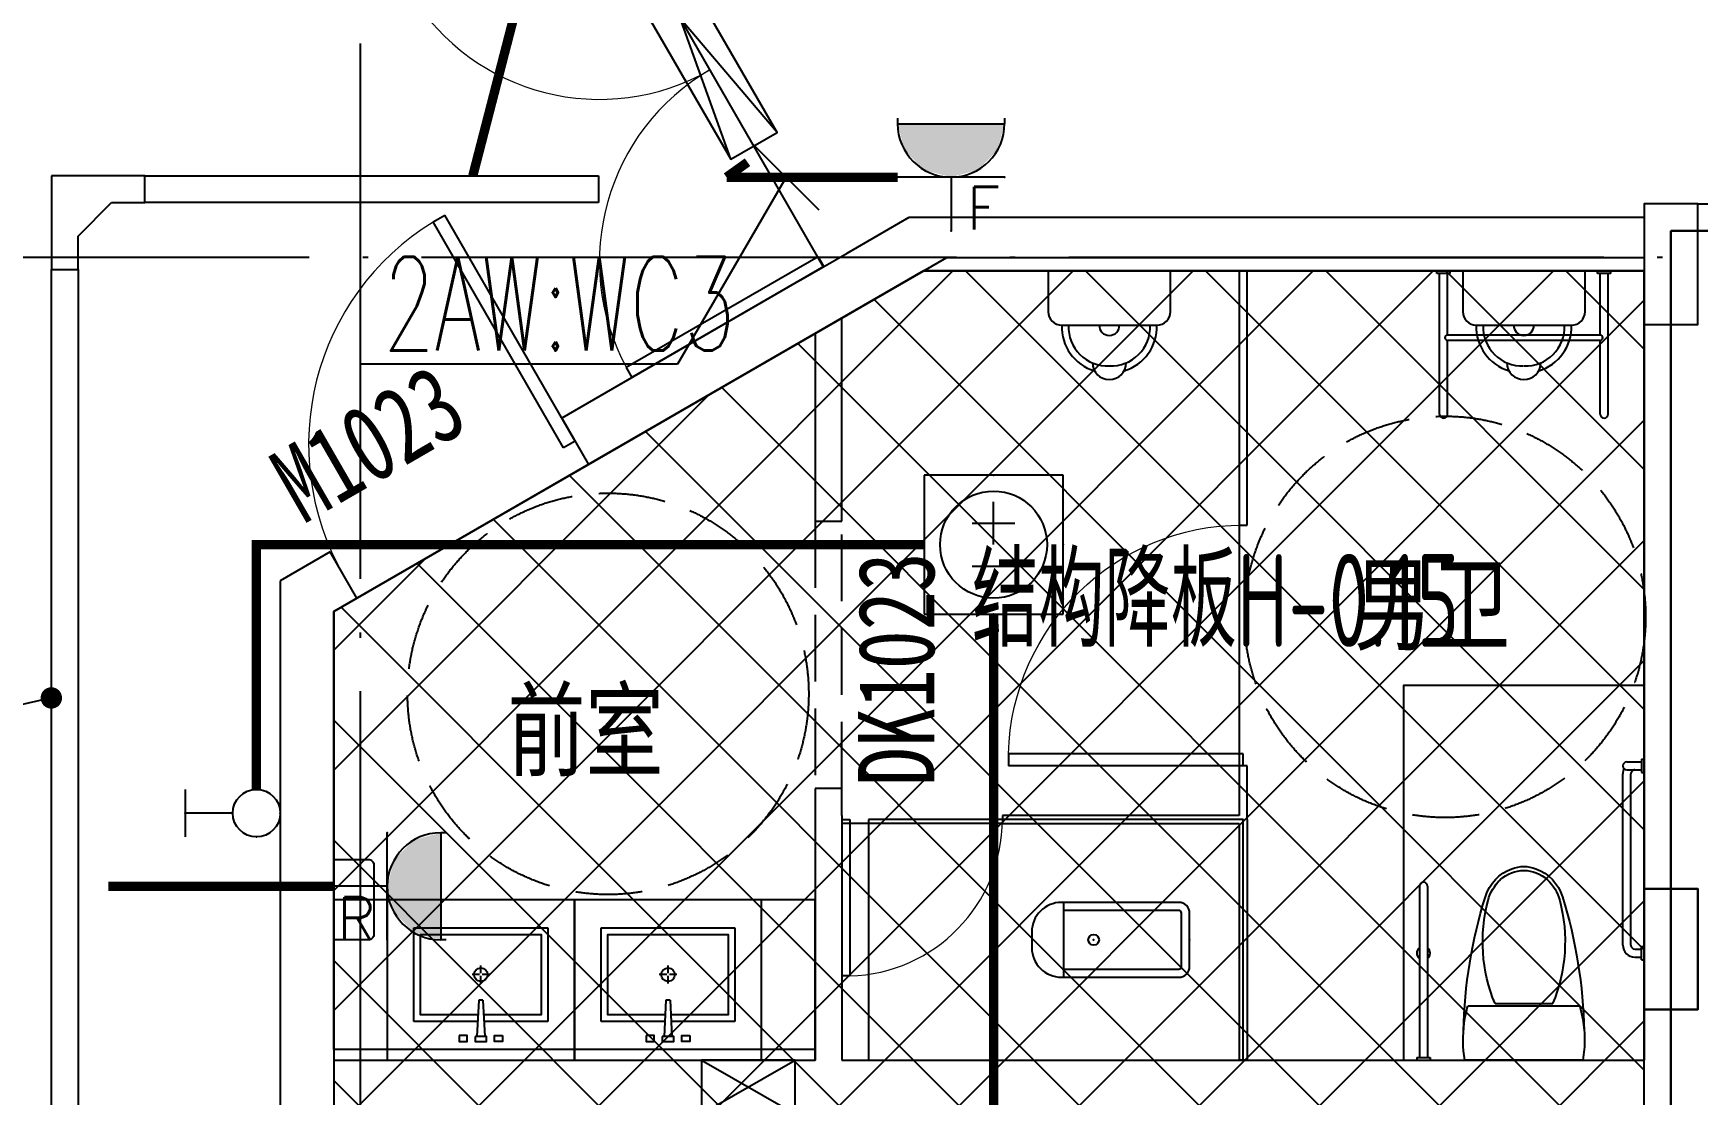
# Model space of a CAD drawing. Extents: x -228436 to 663611, y -207485 to 163917.
# Drawn here: x 47277 to 53500, y 77271 to 81238 of the extents above; entities that cross this region are included whole.
import ezdxf
from ezdxf.enums import TextEntityAlignment as Align

# ---------------------------------------------------------------- set-up
doc = ezdxf.new("R2010")
doc.units = 0
doc.header["$LTSCALE"] = 1000
for name, pattern in [('DASH', [0.35, 0.25, -0.1]), ('X-104 13#平面$0$DASH', [0.35, 0.25, -0.1]), ('X-104 13#平面$0$DOTE', [2.42, 2, -0.2, 0.02, -0.2])]:
    doc.linetypes.add(name, pattern=pattern)
doc.layers.get('0').update_dxf_attribs({"linetype": 'CONTINUOUS'})
for name, color, linetype in [('CABLETRAY', 130, 'CONTINUOUS'), ('DIM-插座', 80, 'CONTINUOUS'), ('EQUIP-动力', 80, 'CONTINUOUS'), ('EQUIP-插座', 80, 'CONTINUOUS'), ('EQUIP-照明', 80, 'CONTINUOUS'), ('WIRE-动力', 2, 'CONTINUOUS'), ('WIRE-动力控制', 160, 'DASH'), ('WIRE-插座', 160, 'CONTINUOUS'), ('X-104 13#平面$0$02-TEXT_房间', 9, 'CONTINUOUS'), ('X-104 13#平面$0$02-TEXT_门窗', 8, 'CONTINUOUS'), ('X-104 13#平面$0$A-C_窗', 8, 'CONTINUOUS'), ('X-104 13#平面$0$A-C_门', 8, 'CONTINUOUS'), ('X-104 13#平面$0$A-I_卫-洁具', 8, 'CONTINUOUS'), ('X-104 13#平面$0$A-I_卫-隔断', 8, 'CONTINUOUS'), ('X-104 13#平面$0$A-TECH_暖通', 6, 'CONTINUOUS'), ('X-104 13#平面$0$A_AXIS-轴线', 8, 'X-104 13#平面$0$DOTE'), ('X-104 13#平面$0$A_STR-砌块墙', 7, 'CONTINUOUS'), ('X-104 13#平面$0$A_STR-砼柱', 7, 'CONTINUOUS'), ('X-104 13#平面$0$DOOR_FIRE', 8, 'CONTINUOUS'), ('X-104 13#平面$0$s-colu', 40, 'CONTINUOUS')]:
    doc.layers.add(name, color=color, linetype=linetype)
doc.layers.add('X-104 13#平面$0$000套内', color=8, linetype='CONTINUOUS', lineweight=30, plot=False)
doc.layers.add('X-104 13#平面$0$04-不打印_辅助线', color=8, linetype='CONTINUOUS', plot=False)
doc.styles.add('_TEL_DIM', font='ROMANS2', dxfattribs={"width": 0.8, "height": 3.5, "bigfont": 'HZDF2'})
doc.styles.get("Standard").update_dxf_attribs({"font": 'GBENOR', "bigfont": 'GBCBIG'})
doc.styles.add('X-104 13#平面$0$_TCH_SPACE', font='STXIHEI.TTF', dxfattribs={"width": 0.75, "height": 5})
doc.styles.add('X-104 13#平面$0$_TCH_WINDOW', font='STXIHEI.TTF', dxfattribs={"width": 0.75, "height": 3.5})
doc.styles.add('X-104 13#平面$0$Standard', font='ros1.shx', dxfattribs={"width": 0.75, "bigfont": 'jd.shx'})

# ---------------------------------------------------------------- blocks, each defined once
blk = doc.blocks.new('X-104 13#平面$0$jhat')
for p, q in [((-395, -250), (-395, 250)), ((-395, 250), (-45, 250)), ((-45, 250), (-45, 11.7)), ((-220, 32.3), (-220, 5)), ((-124.8, 8), (11.7, 14.4)), ((-124.8, 8), (-124.8, -8)), ((11.7, 14.4), (11.7, -14.4)), ((-225, 0), (-253.8, 0)), ((-220, -5), (-220, -32.8)), ((-186.7, 0), (-215, 0)), ((-124.8, -8), (11.7, -14.4)), ((-45, -12.4), (-45, -250)), ((-45, -250), (-395, -250))]:
    blk.add_line(p, q)
at = {"color": 8}
blk.add_lwpolyline([(-70, -11.1), (-70, -225), (-370, -225), (-370, 225), (-70, 225), (-70, 10.6)], dxfattribs=at)
for points in [[(7.2, 81.4), (30, 81.4), (30, 51.4), (7.2, 51.4)], [(11.7, -21.4), (30, -21.4), (30, 21.4), (11.7, 21.4)], [(7.2, -81.4), (30, -81.4), (30, -51.4), (7.2, -51.4)]]:
    blk.add_lwpolyline(points, close=True)
at = {"ltscale": 1000, "const_width": 0.84}
blk.add_lwpolyline([(-219.6, 0.1, 1), (-220.4, 0.1, 1)], format="xyb", close=True, dxfattribs=at)
blk.add_circle((-220, 0), 25.2)
at = {"layer": 'X-104 13#平面$0$04-不打印_辅助线'}
blk.add_lwpolyline([(100, -350), (100, 350), (-500, 350), (-500, -350)], close=True, dxfattribs=at)
blk = doc.blocks.new('X-104 13#平面$0$轴网')
at = {"layer": 'X-104 13#平面$0$A_AXIS-轴线', "linetype": 'X-104 13#平面$0$DOTE'}
for p, q in [((48500, -7401), (48500, 24620.3)), ((60408.4, 18000), (-2925, 18000))]:
    blk.add_line(p, q, dxfattribs=at)
blk = doc.blocks.new('*U101')
blk.add_lwpolyline([(200, 0), (200, 1100), (0, 1100), (0, 0), (200, 0), (0, 1100), (0, 0), (200, 1100)])
blk = doc.blocks.new('*U103')
blk.add_lwpolyline([(200, 0), (200, 350), (0, 350), (0, 0), (200, 0), (0, 350), (0, 0), (200, 350)])
blk = doc.blocks.new('X-104 13#平面$0$A-toilet-F2$0$A-toilet-F3$0$xb')
for p, q in [((177.8, 203.2), (-177.8, 203.2)), ((-228.6, 152.4), (-228.6, 0)), ((228.6, 0), (228.6, 152.4)), ((-228.6, 0), (228.6, 0))]:
    blk.add_line(p, q)
for centre, radius, start, end in [((-6.3, 209.5), 171.6, 106.60688, 182.1211), ((0, 342.9), 63.5, 1.07073, 178.92927), ((6.4, 209.5), 171.6, 357.8789, 73.39312), ((-6.3, 209.5), 146.2, 87.8789, 182.1211), ((6.4, 209.5), 146.2, 357.8789, 92.1211), ((-177.8, 152.4), 50.8, 90, 180), ((0, 203.2), 38.1, 0, 180), ((177.8, 152.4), 50.8, 0, 90)]:
    blk.add_arc(centre, radius, start, end)
blk = doc.blocks.new('X-104 13#平面$0$104-8910 核心筒$0$fraehtj')
for p, q in [((-535, 315), (-10, 315)), ((-10, 275), (-10, 325)), ((-10, 325), (0, 325)), ((-535, 285), (-260, 285)), ((-260, -285), (-260, 285)), ((-240, -285), (-240, 285)), ((-240, 285), (-10, 285)), ((-10, 275), (0, 275)), ((-535, -285), (-260, -285)), ((-240, -285), (-10, -285)), ((-10, -325), (-10, -275)), ((-10, -275), (0, -275)), ((-535, -315), (-10, -315)), ((-10, -325), (0, -325))]:
    blk.add_line(p, q)
for centre, radius, start, end in [((-535, 300), 15, 90, 270), ((-250, 285), 10, 360, 180), ((-535, -300), 15, 90, 270), ((-250, -285), 10, 180, 0)]:
    blk.add_arc(centre, radius, start, end)
blk = doc.blocks.new('X-104 13#平面$0$A-toilet-F2$0$A-toilet-F3$0$$plan$00000388')
for p, q in [((-202.5, -209.5), (-202.5, 209.5)), ((0, -220.8), (0, 220.8)), ((-211.8, 107.7), (-211.8, -107.7))]:
    blk.add_line(p, q)
blk.add_lwpolyline([(-202.5, -209.5), (-151.6, -220.9), (-102.2, -226.4), (-50.2, -226.4), (0, -220.8)])
for centre, radius, start, end in [((-70.5, -1596.9), 1822.9, 91.22237, 107.24774), ((-76.2, -236.2), 463.3, 97.73995, 105.82198), ((-76.2, -236.2), 463.3, 80.53768, 97.73995), ((-562.5, -12.2), 163.6, 107.24774, 159.54761), ((-555.5, -23.3), 162.7, 104.77857, 136.85426), ((-443.4, -448.2), 602.2, 67.37374, 104.77857), ((-580.4, 0), 128.7, 136.85426, 223.14574), ((-595.2, 0), 128.7, 159.54761, 200.45239), ((-562.5, 12.2), 163.6, 200.45239, 252.75226), ((-555.5, 23.3), 162.7, 223.14574, 255.22143), ((-443.4, 448.2), 602.2, 255.22143, 292.62626), ((-70.5, 1596.9), 1822.9, 252.75226, 268.77763)]:
    blk.add_arc(centre, radius, start, end)
blk = doc.blocks.new('X-104 13#平面$0$33')
at = {"layer": 'X-104 13#平面$0$04-不打印_辅助线'}
blk.add_lwpolyline([(-450, 1400), (450, 1400), (450, 0), (-450, 0)], close=True, dxfattribs=at)
at = {"rotation": 270}
blk.add_blockref('X-104 13#平面$0$A-toilet-F2$0$A-toilet-F3$0$$plan$00000388', (0, 0), dxfattribs=at)
blk = doc.blocks.new('X-104 13#平面$0$残疾人扶手1')
for p, q in [((-700, -10), (-700, 0)), ((0, -10), (0, 0)), ((-750, -10), (-750, 0)), ((-750, -10), (-700, -10)), ((-740, -65), (-740, -10)), ((-710, -65), (-710, -10)), ((-55, -50), (-695, -50)), ((-50, -10), (-50, 0)), ((0, -10), (-50, -10)), ((-40, -35), (-40, -10)), ((-10, -35), (-10, -10)), ((-55, -80), (-695, -80))]:
    blk.add_line(p, q)
for centre, radius, start, end in [((-695, -35), 15, 180, 270), ((-55, -35), 15, 270, 0), ((-55, -35), 45, 270, 0), ((-725, -65), 15, 180, 0), ((-695, -35), 45, 244.47122, 270)]:
    blk.add_arc(centre, radius, start, end)
blk = doc.blocks.new('X-104 13#平面$0$残疾人扶手2')
for p, q in [((-10, -50), (-10, 0)), ((-10, 0), (0, 0)), ((-650, -10), (-10, -10)), ((-650, -40), (-10, -40)), ((-10, -50), (0, -50))]:
    blk.add_line(p, q)
for centre, radius, start, end in [((-400, -25, 0), 25, 36.86993, 143.13007), ((-650, -25), 15, 90, 270), ((-400, -25, 0), 25, 216.86987, 323.13013)]:
    blk.add_arc(centre, radius, start, end)
blk = doc.blocks.new('X-104 13#平面$0$$lvtry$00000200')
at = {"color": 0}
for p, q in [((-109.8, -40, 0), (-109.8, -469.7, 0)), ((99.8, -30, 0), (-99.8, -30, 0)), ((109.8, -469.7, 0), (109.8, -40, 0))]:
    blk.add_line(p, q, dxfattribs=at)
at = {"color": 0, "elevation": 0}
blk.add_lwpolyline([(99.8, 0), (-99.8, 0, 0.414214), (-139.8, -40), (-139.8, -479.7, 0.414214), (-29.8, -589.7), (29.8, -589.7, 0.414214), (139.8, -479.7), (139.8, -40, 0.414214)], format="xyb", close=True, dxfattribs=at)
blk.add_lwpolyline([(139.8, -469.7), (-139.8, -469.7)], dxfattribs=at)
at = {"color": 0}
blk.add_circle((0, -358.6, 0), 20, dxfattribs=at)
for centre, start, end in [((-99.8, -40, 0), 90, 180), ((99.8, -40, 0), 0, 90)]:
    blk.add_arc(centre, 10, start, end, dxfattribs=at)
for p in [(0, 0), (0, -358.6, 0)]:
    blk.add_point(p, dxfattribs=at)
blk = doc.blocks.new('X-104 13#平面$0$hgfasg')
at = {"layer": 'X-104 13#平面$0$04-不打印_辅助线'}
blk.add_lwpolyline([(-450, 1400), (450, 1400), (450, 0), (-450, 0)], close=True, dxfattribs=at)
at = {"yscale": -1}
blk.add_blockref('X-104 13#平面$0$$lvtry$00000200', (0, 200), dxfattribs=at)
blk = doc.blocks.new('X-104 13#平面$0$$DorLib2D$00000002')
for p, q in [((-0.5, 0), (-0.5, 0.4875)), ((-0.475, 0.4875), (-0.5, 0.4875)), ((-0.475, 0), (-0.475, 0.4875)), ((0.475, 0), (0.475, 0.4875)), ((0.475, 0.4875), (0.5, 0.4875)), ((0.5, 0), (0.5, 0.4875)), ((-0.5, 0), (-0.475, 0)), ((0.5, 0), (0.475, 0))]:
    blk.add_line(p, q)
at = {"lineweight": 13}
for centre, start, end in [((-0.4875, 0), 0, 88.5307), ((0.4875, 0), 91.4693, 180)]:
    blk.add_arc(centre, 0.4875, start, end, dxfattribs=at)
blk = doc.blocks.new('X-104 13#平面$0$$DorLib2D$00000001')
for p, q in [((0.45, 0.975), (0.5, 0.975)), ((0.45, 0), (0.45, 0.975)), ((0.5, 0), (0.5, 0.975)), ((0.5, 0), (0.45, 0))]:
    blk.add_line(p, q)
at = {"lineweight": 13}
blk.add_arc((0.475, 0), 0.975, 91.46928, 180, dxfattribs=at)
blk = doc.blocks.new('_FZHK')
blk.add_lwpolyline([(-0.5, -0.5), (0.5, -0.5), (0.5, 0.5), (-0.5, 0.5)], close=True)
blk = doc.blocks.new('X-104 13#平面')
at = {"layer": 'X-104 13#平面$0$04-不打印_辅助线'}
h = blk.add_hatch(dxfattribs=at)
h.set_pattern_fill('ANSI37', color=256, scale=200)
h.set_pattern_definition([(45, (0, 0), (-224.5064, 224.5064), []), (135, (0, 0), (-224.5064, -224.5064), [])])
h.paths.add_polyline_path([(53300, 80350), (50605.5, 80350), (48400, 79076.6), (48400, 73550), (53300, 73550)])
at = {"color": 1}
blk.add_line((48400, 77400), (50200, 77400), dxfattribs=at)
blk.add_lwpolyline([(48867.1, 82731.3), (50231.8, 80363)])
blk.add_lwpolyline([(48400, 78705.1), (48400, 79076.6)], dxfattribs=at)
at = {"layer": 'X-104 13#平面$0$000套内'}
blk.add_lwpolyline([(4100, 77750), (4100, 68700), (-750, 68700), (-750, 59850), (21950, 59850), (21950, 61450), (58250, 61450), (58250, 71300), (48400, 71300), (48400, 73450), (53400, 73450), (53400, 80500), (58250, 80500), (58250, 81290.1), (53289, 85452.6), (37950, 76613.3), (37950, 72450), (12454.9, 72450), (4447.4, 77750)], close=True, dxfattribs=at)
at = {"layer": 'X-104 13#平面$0$04-不打印_辅助线'}
blk.add_lwpolyline([(53300, 80350), (50605.5, 80350), (48400, 79076.6), (48400, 73550), (53300, 73550)], close=True, dxfattribs=at)
at = {"layer": 'X-104 13#平面$0$A-C_窗', "linetype": 'DASH'}
for p, q in [((50200, 79415), (50200, 78415)), ((50300, 78415), (50300, 79415))]:
    blk.add_line(p, q, dxfattribs=at)
at = {"layer": 'X-104 13#平面$0$A-C_门'}
blk.add_line((48486.6, 79126.6), (49352.6, 79626.6), dxfattribs=at)
at = {"layer": 'X-104 13#平面$0$A-I_卫-洁具', "ltscale": 0.1}
blk.add_line((49300, 77400), (49300, 78000), dxfattribs=at)
blk.add_lwpolyline([(48400, 77850), (48400, 78150), (48530, 78150, -0.414214), (48550, 78130), (48550, 77870, -0.414214), (48530, 77850)], format="xyb", close=True, dxfattribs=at)
for points in [[(48400, 77400), (50200, 77400), (50200, 78000), (48400, 78000)], [(48400, 77400), (50200, 77400), (50200, 77440), (48400, 77440)]]:
    blk.add_lwpolyline(points, close=True, dxfattribs=at)
at = {"layer": 'X-104 13#平面$0$A-I_卫-洁具', "linetype": 'X-104 13#平面$0$DASH'}
for centre in [(52555.3, 79056.8), (49425.9, 78769.1)]:
    blk.add_circle(centre, 750, dxfattribs=at)
at = {"layer": 'X-104 13#平面$0$A-I_卫-隔断'}
for p, q in [((51785, 80350), (51785, 79400)), ((51815, 80350), (51785, 80350)), ((51815, 79400), (51815, 80350)), ((51785, 79400), (51815, 79400)), ((51785, 79400), (51785, 78500)), ((51815, 78500), (51785, 78500)), ((51785, 78500), (51785, 78315)), ((51815, 78300), (51815, 78500)), ((50300, 78315), (50300, 78285)), ((51785, 78315), (50900, 78315)), ((50900, 78315), (50900, 78285)), ((51815, 78300), (51815, 77400)), ((50900, 78285), (50300, 78285)), ((50900, 78285), (51785, 78285)), ((51785, 78285), (51785, 77400)), ((51815, 77400), (51785, 77400))]:
    blk.add_line(p, q, dxfattribs=at)
at = {"layer": 'X-104 13#平面$0$A_STR-砌块墙'}
for p, q in [((53500, 80600), (55550, 80600)), ((50319.4, 80415.8), (50551.9, 80550)), ((50551.9, 80550), (53300, 80550)), ((50146.2, 80315.8), (50319.4, 80415.8)), ((50300, 80173.6), (50605.5, 80350)), ((50605.5, 80350), (53300, 80350)), ((50146.2, 80315.8), (49252.6, 79799.9)), ((50300, 79415), (50300, 80173.6)), ((49352.6, 79626.6), (50200, 80115.9)), ((50200, 80115.9), (50200, 79415)), ((53300, 80150), (53300, 78040)), ((49252.6, 79799.9), (49352.6, 79626.6)), ((50200, 79415), (50300, 79415)), ((48386.6, 79299.9), (48200, 79192.1)), ((48486.6, 79126.6), (48386.6, 79299.9)), ((48200, 79192.1), (48200, 77300)), ((48400, 79076.6), (48486.6, 79126.6)), ((48400, 79076.6), (48400, 77400)), ((50300, 78415), (50200, 78415)), ((50200, 78415), (50200, 78300)), ((50300, 78315), (50300, 78415)), ((50200, 78300), (50200, 77400)), ((50300, 78285), (50300, 77400)), ((53300, 77590), (53300, 77400)), ((48400, 77400), (48800, 77400)), ((48800, 77400), (49650, 77400)), ((49650, 77400), (50200, 77400)), ((50300, 77400), (53300, 77400)), ((48200, 77300), (48200, 77100))]:
    blk.add_line(p, q, dxfattribs=at)
at = {"layer": 'X-104 13#平面$0$s-colu'}
blk.add_lwpolyline([(53300, 77590), (53300, 78040), (53500, 78040), (53500, 77590)], close=True, dxfattribs=at)
blk.add_blockref('X-104 13#平面$0$轴网', (0, 62400))
at = {"layer": 'X-104 13#平面$0$A-C_门'}
ref = blk.add_blockref('X-104 13#平面$0$$DorLib2D$00000001', (48869.6, 79463.2), dxfattribs=dict(at, xscale=1000, yscale=1000, zscale=200, rotation=30.00000000000028))
ref.add_attrib('A', 'M1023', (48284.6, 79400.3), dxfattribs={"layer": 'X-104 13#平面$0$02-TEXT_门窗', "height": 285.43, "rotation": 30, "style": 'X-104 13#平面$0$_TCH_WINDOW', "width": 0.75})
at = {"layer": 'X-104 13#平面$0$A-I_卫-洁具', "ltscale": 0.1}
for name, p, rotation in [('X-104 13#平面$0$A-toilet-F2$0$A-toilet-F3$0$xb', (51300, 80350), 180), ('X-104 13#平面$0$104-8910 核心筒$0$fraehtj', (52850, 80350), 90), ('X-104 13#平面$0$A-toilet-F2$0$A-toilet-F3$0$xb', (52850, 80350), 180), ('X-104 13#平面$0$残疾人扶手1', (53300, 77775), 270), ('X-104 13#平面$0$残疾人扶手2', (52499.5, 77400), 270), ('X-104 13#平面$0$jhat', (48950, 77500), 270), ('X-104 13#平面$0$jhat', (49650, 77500), 270)]:
    blk.add_blockref(name, p, dxfattribs=dict(at, rotation=rotation))
at = {"layer": 'X-104 13#平面$0$A-I_卫-洁具', "ltscale": 0.1, "xscale": -1}
blk.add_blockref('X-104 13#平面$0$33', (52850, 77400), dxfattribs=at)
at = {"layer": 'X-104 13#平面$0$A-I_卫-洁具', "ltscale": 0.1, "xscale": -1, "rotation": 90}
blk.add_blockref('X-104 13#平面$0$hgfasg', (51800, 77850), dxfattribs=at)
at = {"layer": 'X-104 13#平面$0$A-I_卫-隔断', "zscale": 30}
for p, xscale, yscale, rotation in [((51800, 78950), 900, -900, 270), ((50600, 78300), 600, 600, 180)]:
    blk.add_blockref('X-104 13#平面$0$$DorLib2D$00000001', p, dxfattribs=dict(at, xscale=xscale, yscale=yscale, rotation=rotation))
at = {"layer": 'X-104 13#平面$0$A-TECH_暖通'}
for name, p, rotation in [('*U101', (49884.2, 80766.9), 29.99999999999955), ('*U103', (49775, 77400), 270)]:
    blk.add_blockref(name, p, dxfattribs=dict(at, rotation=rotation))
at = {"layer": 'X-104 13#平面$0$A_STR-砼柱', "xscale": 200, "yscale": 450, "zscale": 450}
for p in [(53400, 80375), (53400, 77815)]:
    blk.add_blockref('_FZHK', p, dxfattribs=at)
at = {"layer": 'X-104 13#平面$0$DOOR_FIRE', "xscale": -1700, "yscale": -1700, "zscale": 200, "rotation": 299.9999999999999}
blk.add_blockref('X-104 13#平面$0$$DorLib2D$00000002', (49807.8, 81101.9), dxfattribs=at)
at = {"layer": 'X-104 13#平面$0$02-TEXT_房间', "style": 'X-104 13#平面$0$_TCH_SPACE', "width": 0.75}
for s, p in [('男卫', (52214.9, 78961.9)), ('前室', (49049.3, 78491.1))]:
    blk.add_text(s, height=285.43, dxfattribs=at).set_placement(p)
at = {"layer": 'X-104 13#平面$0$02-TEXT_门窗', "style": 'X-104 13#平面$0$_TCH_WINDOW', "width": 0.75}
blk.add_text('DK1023', height=285.43, rotation=90, dxfattribs=at).set_placement((50645.4, 78424.1))
at = {"layer": 'X-104 13#平面$0$04-不打印_辅助线', "style": 'X-104 13#平面$0$Standard', "width": 0.75}
blk.add_text('结构降板H-0.15', height=347.29, dxfattribs=at).set_placement((50786.9, 78944.9))
blk = doc.blocks.new('104 13#平面')
for p, q in [((48400, 79076.6), (50692.1, 80400)), ((50692.1, 80400), (53300, 80400)), ((48400, 77440), (48400, 79076.6))]:
    blk.add_line(p, q)
blk.add_blockref('X-104 13#平面', (0, 0))
blk = doc.blocks.new('$equip$00001344')
for p, q in [((0.65, 0.65), (-0.65, 0.65)), ((-0.65, 0.65), (-0.65, -0.65)), ((0.65, -0.65), (0.65, 0.65)), ((0, 0), (0, 0.4)), ((-0.2, 0.2), (0.2, 0.2)), ((-0.2, -0.2), (0.2, -0.2)), ((-0.65, -0.65), (0.65, -0.65))]:
    blk.add_line(p, q)
blk.add_circle((0, 0), 0.5)
for p in [(0, 0.65), (-0.65, 0), (0.65, 0), (0, -0.65)]:
    blk.add_point(p)
at = {"flags": 9}
blk.add_attdef('A', (0, 0), '', height=0.00002, dxfattribs=at)
blk = doc.blocks.new('$equip$00001764')
for p, q in [((-0.5, 1.05), (-0.5, 1)), ((-0.5, 1), (0.5, 1)), ((0.5, 1.05), (0.5, 1)), ((0.5, 0.5), (-0.5, 0.5)), ((0, 0.5), (0, 0))]:
    blk.add_line(p, q)
blk.add_arc((0, 1), 0.5, 180, 0)
for p in [(-0.5, 0.5), (0.5, 0.5), (0, 0)]:
    blk.add_point(p)
for points in [[(0.433, 0.75), (-0.433, 0.75), (0.5, 1), (-0.5, 1)], [(0.25, 0.567), (-0.25, 0.567), (0.433, 0.75), (-0.433, 0.75)], [(0, 0.5), (0, 0.5), (0.25, 0.567), (-0.25, 0.567)]]:
    blk.add_solid(points)
at = {"color": 7, "style": '_TEL_DIM'}
blk.add_attdef('$TEXT$', text='', height=0.4, dxfattribs=at).set_placement((0.303, 0.211), align=Align.MIDDLE_CENTER)
at = {"color": 7, "style": '_TEL_DIM', "flags": 1}
blk.add_attdef('A', text='', height=0.00002, dxfattribs=at).set_placement((0, 0), align=Align.MIDDLE_CENTER)
blk = doc.blocks.new('$equip$00002672')
for p, q in [((0.222, 0.889), (-0.222, 0.889)), ((0, 0.444), (0, 0.889))]:
    blk.add_line(p, q)
blk.add_circle((0, 0.222), 0.222)
for p in [(0, 0.889), (-0.222, 0.222), (0.222, 0.222), (0, 0)]:
    blk.add_point(p)
at = {"color": 7, "style": '_TEL_DIM', "flags": 1}
for tag in ['A', 'REMARK']:
    blk.add_attdef(tag, text='', height=0.00002, dxfattribs=at).set_placement((0, 0), align=Align.MIDDLE_CENTER)

msp = doc.modelspace()

# ---------------------------------------------------------------- linework, layer by layer
at = {"layer": 'CABLETRAY'}
for p, q in [((47694.1, 80705.1), (47344.1, 80705.1)), ((47344.1, 80705.1), (47344.1, 80355.1)), ((47694.1, 80605.1), (47694.1, 80705.1)), ((47694.1, 80705.1), (49389.4, 80705.1)), ((47694.1, 80605.1), (47694.1, 80705.1)), ((49389.4, 80705.1), (49389.4, 80605.1)), ((47444.1, 80480.1), (47569.1, 80605.1)), ((47569.1, 80605.1), (47694.1, 80605.1)), ((49389.4, 80605.1), (47694.1, 80605.1)), ((47444.1, 80355.1), (47444.1, 80480.1)), ((47344.1, 80355.1), (47444.1, 80355.1)), ((47344.1, 73017.3), (47344.1, 80355.1)), ((47344.1, 80355.1), (47444.1, 80355.1)), ((47444.1, 80355.1), (47444.1, 73017.3))]:
    msp.add_line(p, q, dxfattribs=at)
at = {"layer": 'DIM-插座', "color": 80}
for p, q in [((50214.8, 80576.3), (49967.3, 80823.7)), ((47344.1, 78753.8), (46570.7, 78578.5))]:
    msp.add_line(p, q, dxfattribs=at)
for points in [[(50091.1, 80700), (49684.9, 80001.8)], [(49684.9, 80001.8), (48498.1, 80001.8)]]:
    msp.add_lwpolyline(points, dxfattribs=at)
at = {"layer": 'DIM-插座', "color": 80, "const_width": 40}
msp.add_lwpolyline([(47363.6, 78758.3, 1), (47324.6, 78749.4, 1)], format="xyb", close=True, dxfattribs=at)
at = {"layer": 'WIRE-动力', "color": 50, "const_width": 35}
msp.add_lwpolyline([(49293.6, 82149.6), (48920, 80705.1)], dxfattribs=at)
at = {"layer": 'WIRE-动力控制', "color": 160, "const_width": 35}
msp.add_lwpolyline([(48111.1, 78412.1), (48111.1, 79326.8), (50607.2, 79326.8)], dxfattribs=at)
at = {"layer": 'WIRE-插座', "color": 160, "linetype": 'Continuous', "const_width": 35}
for points in [[(49868.7, 80700), (49947.2, 80755.9)], [(50508.2, 80700), (49868.7, 80700)]]:
    msp.add_lwpolyline(points, dxfattribs=at)
at = {"layer": 'WIRE-插座', "color": 160, "const_width": 35}
for points in [[(50867.2, 79066.8), (50867.2, 75351)], [(47556.6, 78050), (48400, 78050)]]:
    msp.add_lwpolyline(points, dxfattribs=at)

# ---------------------------------------------------------------- block references
msp.add_blockref('104 13#平面', (0, 0))
at = {"layer": 'EQUIP-动力', "color": 80, "xscale": 400, "yscale": 400, "zscale": 400}
msp.add_blockref('$equip$00001344', (50867.2, 79326.8, 4000), dxfattribs=at)
msp.add_blockref('$equip$00001344', (50867.2, 79326.8, 4000), dxfattribs=at)
at = {"layer": 'EQUIP-插座', "xscale": 400, "yscale": 400, "zscale": 400}
msp.add_blockref('$equip$00001764', (50708.2, 80500), dxfattribs=at).add_auto_attribs({'$TEXT$': 'F'})
at = {"layer": 'EQUIP-插座'}
ref = msp.add_blockref('$equip$00001764', (48400, 78050), dxfattribs=dict(at, xscale=400, yscale=400, zscale=400, rotation=270))
ref.add_attrib('$TEXT$', 'R', dxfattribs={"layer": '0', "color": 7, "height": 160, "style": '_TEL_DIM'}).set_placement((48484.4, 77928.8), align=Align.MIDDLE_CENTER)
at = {"layer": 'EQUIP-照明', "color": 80, "xscale": 400, "yscale": 400, "zscale": 400, "rotation": 90}
msp.add_blockref('$equip$00002672', (48200, 78323.2), dxfattribs=at)

# ---------------------------------------------------------------- texts
at = {"layer": 'DIM-插座', "color": 7, "style": '_TEL_DIM', "width": 0.64}
msp.add_text('2AW:WC3', height=350, dxfattribs=at).set_placement((48585.6, 80051.8))

doc.saveas('drawing.dxf')
